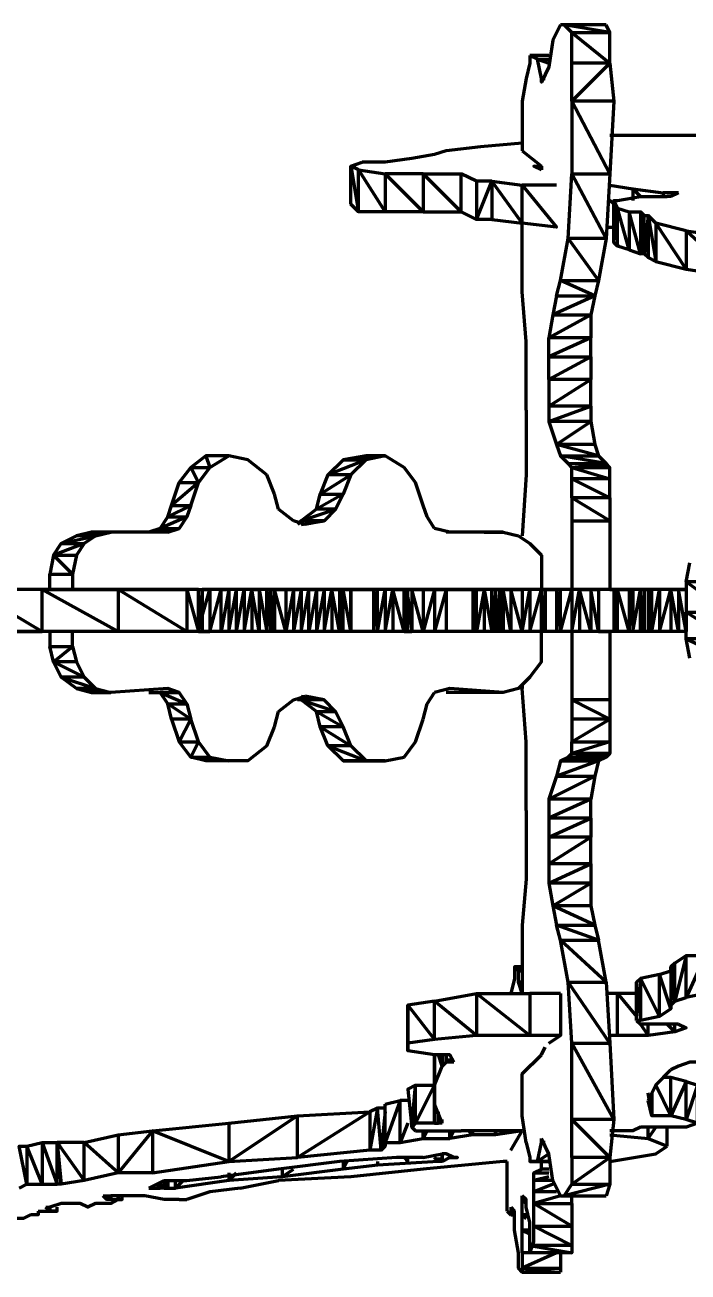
# Model space of a CAD drawing. Header units: inches. Extents: x -243 to 239, y -353 to 248.
# Drawn here: x 86.1 to 115.1, y 184.8 to 239.3 of the extents above; entities that cross this region are included whole.
import ezdxf

# ---------------------------------------------------------------- set-up
doc = ezdxf.new("R2010")
doc.units = ezdxf.units.IN
doc.layers.add('P', color=250, linetype='CONTINUOUS', lineweight=100)

msp = doc.modelspace()

# ---------------------------------------------------------------- linework, layer by layer
at = {"layer": 'P', "color": 201, "linetype": 'CONTINUOUS'}
for points in [[(109.5, 239.333), (109.167, 238.667)], [(109.667, 239.333), (109.5, 239.333)], [(111.5, 239.333), (109.667, 239.333)], [(110, 239), (111.667, 239), (109.667, 239.333)], [(110, 239), (109.667, 239.333)], [(111.667, 239), (111.5, 239.333)], [(111.667, 237.667), (111.833, 236), (110, 236), (111.667, 237.667), (111.667, 239)], [(110, 239), (111.667, 237.667), (110, 237.667)], [(110, 237.667), (110, 239)], [(109.167, 238.667), (109, 237.5)], [(108.167, 237.667), (108, 237)], [(109, 238), (108.167, 238)], [(108.667, 237), (108.5, 237.833), (108.167, 238)], [(108.167, 238), (108.167, 237.667)], [(108.5, 237.833), (109, 237.833)], [(108.5, 237.833), (109, 237.667)], [(110, 236), (110, 237.667)], [(109, 237.5), (108.667, 236.833), (108.667, 237)], [(108, 237), (107.833, 236)], [(108.833, 237), (108.667, 237), (108.833, 237)], [(107.833, 236), (107.833, 233.833)], [(111.833, 236), (111.667, 232.833), (110, 236), (110, 232.833), (111.667, 232.833), (111.5, 230), (111.167, 228.167)], [(107.833, 233.833), (108.667, 233.167)], [(108.667, 233.167), (108.667, 233)], [(110, 232.833), (111.5, 230), (109.833, 230), (111.167, 228.167)], [(109.833, 230), (110, 232.833)], [(108, 222.5), (108, 225.5), (107.833, 227.667), (107.833, 230), (107.833, 230.667)], [(109.5, 228.167), (109.833, 230)], [(109.333, 227.5), (109.5, 228.167)], [(109.5, 228.167), (111.167, 228.167), (111, 227.5), (109.5, 228.167)], [(109.333, 227.5), (109.167, 226.667), (109, 225.667)], [(109.333, 227.5), (111, 227.5), (109.167, 226.667)], [(111, 227.5), (110.833, 226.667), (110.833, 225.667)], [(109.167, 226.667), (110.833, 226.667), (109, 225.667)], [(110.833, 224.833), (110.833, 225.667), (109, 224.833)], [(110.833, 225.667), (109, 225.667)], [(109, 223.833), (109, 224.833), (109, 225.667)], [(109, 224.833), (110.833, 224.833), (109, 223.833)], [(110.833, 224.833), (110.833, 223.833), (109, 223.833)], [(109, 222.667), (110.833, 223.833)], [(109, 223.833), (109, 222.667), (109, 222), (109.333, 221), (109.5, 220.5)], [(110.833, 222.667), (110.833, 223.833)], [(108, 222.5), (108, 219.667)], [(110.833, 222.667), (110.833, 222), (109, 222), (110.833, 222.667), (109, 222.667)], [(110.833, 222), (111, 221), (109.333, 221)], [(109.333, 221), (110.833, 222)], [(111, 221), (111.167, 220.5), (109.333, 221)], [(111.167, 220.5), (111.5, 220.167), (109.5, 220.5)], [(109.5, 220.5), (111.167, 220.5)], [(109.833, 220.167), (109.5, 220.5)], [(108, 219.667), (107.833, 217)], [(109.833, 220.167), (111.5, 220.167)], [(110, 220), (111.667, 220), (109.833, 220.167)], [(110, 219.5), (110, 220), (109.833, 220.167)], [(111.667, 218.667), (110, 218.667), (110, 219.5), (111.667, 218.667), (111.667, 219.5), (111.667, 220)], [(110, 220), (111.667, 219.5), (110, 219.5)], [(111.667, 220), (111.5, 220.167)], [(111.667, 218.667), (111.667, 217.667), (110, 218.667)], [(110, 218.667), (110, 214.667)], [(110, 217.667), (111.667, 217.667)], [(111.667, 217.667), (111.667, 214.667), (111.667, 214.667), (111.667, 214.667)], [(107.833, 217), (107.833, 217)], [(111.667, 212.833), (111.667, 212.833), (111.667, 209.833), (110, 209.833)], [(110, 212.833), (110, 209)], [(111.667, 212.833), (111.667, 212.833)], [(107.833, 210.5), (107.833, 210.333)], [(108, 205), (108, 208), (107.833, 210.333)], [(111.667, 209.833), (111.667, 209), (110, 209.833)], [(111.667, 209), (110, 209), (110, 208), (111.667, 209), (111.667, 208), (111.667, 207.5)], [(110, 208), (111.667, 208), (110, 207.5), (110, 208)], [(109.5, 207.167), (109.333, 206.5), (109, 205.5), (109, 204.667)], [(109.5, 207.167), (111.167, 207.167), (109.333, 206.5)], [(111.5, 207.333), (109.5, 207.167), (109.833, 207.333), (111.5, 207.333)], [(111.667, 207.5), (110, 207.5), (109.833, 207.333), (111.667, 207.5), (111.5, 207.333), (111.167, 207.167)], [(111.167, 207.167), (111, 206.5), (110.833, 205.5)], [(109.333, 206.5), (111, 206.5), (109, 205.5)], [(110.833, 204.667), (110.833, 205.5), (109, 204.667)], [(110.833, 205.5), (109, 205.5)], [(108, 205), (108, 202)], [(110.833, 204.667), (109, 204.667), (109, 203.833), (110.833, 204.667), (110.833, 203.833), (109, 203.833)], [(109, 202.667), (110.833, 203.833)], [(109, 203.833), (109, 202.667), (109, 201.833)], [(110.833, 202.667), (110.833, 203.833)], [(110.833, 202.667), (110.833, 201.833), (109, 201.833)], [(109, 201.833), (110.833, 202.667), (109, 202.667)], [(108, 202), (107.833, 200)], [(109, 201.833), (109.167, 200.833), (109.333, 200)], [(110.833, 201.833), (110.833, 200.833), (109.167, 200.833)], [(109.167, 200.833), (110.833, 201.833)], [(110.833, 200.833), (111, 200), (109.167, 200.833)], [(107.833, 200), (107.833, 197.667)], [(111, 200), (111.167, 199.333), (109.333, 200)], [(109.333, 200), (111, 200)], [(109.5, 199.333), (109.333, 200)], [(109.5, 199.333), (111.167, 199.333)], [(109.833, 197.5), (111.5, 197.5), (109.5, 199.333)], [(109.833, 197.5), (109.5, 199.333)], [(111.5, 197.5), (111.167, 199.333)], [(107.833, 197.667), (107.833, 197)], [(111.5, 197.5), (111.667, 194.833), (109.833, 197.5)], [(110, 194.833), (109.833, 197.5)], [(111.667, 194.833), (111.833, 191.5), (110, 194.833)], [(111.833, 191.5), (110, 191.5), (110, 194.833)], [(110, 194.833), (111.667, 194.833)], [(108, 190.5), (107.833, 191.667), (107.833, 193.5), (108.667, 194.333)], [(111.833, 191.5), (111.667, 189.833), (110, 191.5)], [(110, 189.833), (110, 191.5)], [(108, 190.5), (108.167, 189.833)], [(109, 190), (108.5, 189.667), (108.667, 190.5)], [(109.5, 188.167), (109.167, 188.833), (109, 190), (108.667, 190.667)], [(108.667, 190.5), (108.667, 190.667)], [(108.833, 190.5), (108.667, 190.5)], [(108.833, 190.5), (108.667, 190.5)], [(108.167, 189.833), (108.167, 189.667)], [(108.5, 189.667), (108.167, 189.667), (109, 189.667)], [(108.5, 189.667), (109, 189.667)], [(111.667, 189.833), (110, 189.833), (110, 188.667), (111.667, 189.833), (111.667, 188.667), (111.5, 188.167)], [(110, 188.667), (111.667, 188.667), (109.667, 188.167), (110, 188.667)], [(109.5, 188.167), (111.5, 188.167)]]:
    msp.add_lwpolyline(points, dxfattribs=at)
at = {"layer": 'P', "color": 181, "linetype": 'CONTINUOUS'}
for points in [[(124.5, 234.667), (116, 234.5), (111.667, 234.5)], [(104.5, 233.833), (104, 233.667), (103, 233.5), (101.833, 233.333)], [(107.833, 234.167), (106, 234), (104.5, 233.833)], [(100.667, 233), (101.833, 231.167), (100.667, 231.167), (100.667, 233), (100.333, 233.167), (100.833, 233.333)], [(101.833, 233.333), (100.833, 233.333)], [(100.333, 231.5), (100.333, 233.167), (100.667, 231.167), (100.333, 231.5)], [(100.667, 233), (101.833, 232.833), (101.833, 231.167)], [(103.5, 232.833), (101.833, 232.833), (103.5, 231.167), (101.833, 231.167)], [(105.167, 231.167), (103.5, 232.833), (103.5, 231.167)], [(103.5, 232.833), (105.167, 232.833)], [(107.833, 230.667), (106.5, 232.5), (106.5, 230.833), (105.833, 230.833), (106.5, 232.5), (105.833, 232.5), (105.167, 232.833)], [(105.833, 232.5), (105.833, 230.833), (105.167, 231.167), (105.167, 232.833)], [(108.667, 233), (108.333, 233.167), (108.667, 233.167)], [(106.5, 232.5), (107.833, 232.333)], [(109.333, 232.333), (107.833, 232.333), (109.333, 230.5), (107.833, 230.667), (107.833, 232.333)], [(111.667, 232.333), (112.667, 232.167)], [(111.833, 231.5), (111.667, 231.667)], [(112.5, 229.5), (112, 229.667), (112, 231.333), (111.833, 231.667), (112, 229.667), (111.833, 229.833), (111.833, 231.667), (112, 231.667)], [(112, 231.667), (113, 231.833), (114.167, 231.833)], [(112.667, 232.167), (114, 232), (114, 231.833)], [(113, 231.833), (112.667, 232.167), (112.667, 231.667)], [(114.667, 232), (114, 232), (114, 231.833)], [(114.333, 231.833), (114.167, 231.833)], [(114.667, 232), (114.333, 231.833)], [(103.5, 231.167), (105.167, 231.167)], [(112, 231.333), (112.5, 231.167), (112.5, 229.5), (112, 231.333)], [(112.5, 231.167), (113, 231.167), (113, 229.333), (112.5, 231.167)], [(113.167, 229.333), (113.167, 231), (113, 231.167), (113.167, 229.333), (113, 229.333)], [(106.5, 230.833), (107.833, 230.667)], [(113.667, 230.667), (113.333, 231), (113.667, 229), (113.333, 229.167), (113.333, 231), (113.333, 229.167), (113.167, 229.333)], [(113.167, 231), (113.333, 231), (113.167, 229.333), (113.167, 231)], [(115, 230.333), (117.333, 230), (117.167, 228.333), (115, 230.333), (113.667, 230.667)], [(115, 230.333), (115, 228.667), (113.667, 230.667), (113.667, 229)], [(111.5, 230.5), (111.833, 230.5)], [(112.5, 229.5), (113, 229.333)], [(113.667, 229), (115, 228.667), (117.167, 228.333)]]:
    msp.add_lwpolyline(points, dxfattribs=at)
at = {"layer": 'P', "color": 121, "linetype": 'CONTINUOUS'}
for points in [[(94, 220.5), (93.333, 220), (94.167, 220), (93.667, 219.333)], [(94.167, 220), (95, 220.5), (94, 220.5), (94.167, 220)], [(96.667, 219.667), (95.833, 220.333), (95, 220.5)], [(101, 220.333), (99.333, 219.667), (100, 220.333), (101, 220.333)], [(102.667, 220), (101.833, 220.5), (101, 220.5), (100, 220.333), (101.833, 220.5), (101, 220.333), (100.333, 219.667)], [(92.833, 219.333), (93.333, 220), (93.667, 219.333)], [(97, 218.833), (96.667, 219.667)], [(100.333, 219.667), (99.333, 219.667), (99, 218.833), (100.333, 219.667), (100, 218.833)], [(103.167, 219.333), (102.667, 220)], [(92.5, 218.333), (92.833, 219.333), (93.667, 219.333), (92.5, 218.333)], [(93.333, 218.333), (93.667, 219.333)], [(103.5, 218.333), (103.167, 219.333)], [(97.167, 218.167), (97, 218.833)], [(99.667, 218.167), (100, 218.833), (98.833, 218.167), (99, 218.833), (100, 218.833)], [(92.333, 217.833), (92.5, 218.333), (93.333, 218.333), (92.333, 217.833)], [(93.333, 218.333), (93.167, 217.833), (92.833, 217.333)], [(97.833, 217.667), (97.167, 218.167)], [(99.667, 218.167), (98.833, 218.167), (98.167, 217.667), (99.667, 218.167), (99.167, 217.667), (98.333, 217.5)], [(103.667, 217.833), (103.5, 218.333)], [(93.167, 217.833), (92, 217.333), (92.333, 217.833), (93.167, 217.833)], [(98.333, 217.5), (97.833, 217.667)], [(98.167, 217.667), (98, 217.5)], [(98.167, 217.5), (99.167, 217.667), (98.167, 217.667)], [(104, 217.333), (103.667, 217.833)], [(89.167, 217), (88.333, 217), (87.667, 216.667), (89.167, 217), (88.667, 216.667), (88.333, 216.167)], [(89.167, 217), (89.833, 217.167), (88.333, 217)], [(89, 217.167), (88.333, 217)], [(89.833, 217.167), (89, 217.167)], [(92.333, 217.167), (89.833, 217.167)], [(92, 217.333), (92.833, 217.333), (91.5, 217.167)], [(92, 217.333), (91.5, 217.167)], [(92.333, 217.167), (92.833, 217.333)], [(104.667, 217.167), (104, 217.333)], [(106.167, 217.167), (104.5, 217.167)], [(107, 217.167), (104.667, 217.167)], [(106.167, 217.167), (107, 217.167), (107.667, 217)], [(107.667, 217), (108.167, 216.667), (108.667, 216.167)], [(88.667, 216.667), (87.333, 216.167), (87.667, 216.667), (88.667, 216.667)], [(87.333, 216.167), (88.333, 216.167), (88.167, 215.333), (87.333, 216.167), (87.167, 215.333)], [(108.667, 216.167), (108.667, 215.333), (108.667, 214.667)], [(87.167, 214.667), (87.167, 215.333), (88.167, 215.333), (88.167, 214.667)], [(87.167, 212.833), (87.167, 212.167)], [(88.167, 212.167), (88.167, 212.833)], [(108.667, 212.167), (108.667, 212.833)], [(87.333, 211.5), (87.167, 212.167), (88.167, 212.167)], [(88.167, 212.167), (88.333, 211.5), (87.333, 211.5)], [(88.667, 210.833), (87.667, 210.833), (87.333, 211.5), (88.167, 212.167)], [(108.167, 210.833), (108.667, 211.5), (108.667, 212.167)], [(88.333, 211.5), (88.667, 210.833), (87.333, 211.5)], [(89.167, 210.333), (88.333, 210.333), (87.667, 210.833), (89.167, 210.333), (88.667, 210.833)], [(108.167, 210.833), (107.667, 210.333), (107, 210.167), (104.5, 210.167)], [(89.167, 210.333), (89.833, 210.167), (88.333, 210.333)], [(88.333, 210.333), (89, 210.167)], [(89, 210.167), (89.833, 210.167)], [(91.5, 210.167), (92.833, 210.167), (92.333, 210.333), (89.833, 210.167)], [(91.5, 210.167), (92, 210.167)], [(92.333, 209.667), (92, 210.167), (93.167, 209.667), (92.833, 210.167), (92, 210.167)], [(97.167, 209.333), (97.833, 209.833), (98.333, 210)], [(98.167, 210), (99.167, 209.833), (98, 209.833)], [(98.833, 209.333), (98.167, 209.833), (99.667, 209.333), (99.167, 209.833), (98.333, 210)], [(103.667, 209.667), (104, 210.167)], [(107, 210.167), (104.667, 210.333), (104, 210.167)], [(93.167, 209.667), (93.333, 209), (92.333, 209.667)], [(93.333, 209), (92.5, 209), (92.333, 209.667), (93.167, 209.667)], [(97, 208.667), (97.167, 209.333)], [(98.833, 209.333), (100, 208.667), (99, 208.667), (98.833, 209.333), (99.667, 209.333)], [(100, 207.167), (99.333, 207.833), (101, 207.167), (100.333, 207.833), (99.333, 207.833), (99, 208.667), (100.333, 207.833), (100, 208.667), (99.667, 209.333)], [(103.5, 209), (103.667, 209.667)], [(92.5, 209), (92.833, 208)], [(92.833, 208), (93.667, 208), (93.333, 207.333), (92.833, 208), (93.333, 209)], [(94, 207.167), (93.333, 207.333), (94.167, 207.333), (93.667, 208), (93.333, 209)], [(103.167, 208), (103.5, 209)], [(96.667, 207.833), (97, 208.667)], [(96.667, 207.833), (95.833, 207.167), (95, 207.167)], [(102.667, 207.333), (103.167, 208)], [(94.167, 207.333), (95, 207.167), (94, 207.167), (94.167, 207.333)], [(101, 207.167), (100, 207.167), (101, 207.167)], [(101, 207.167), (101.833, 207.167), (101, 207.167), (101, 207.167)], [(101.833, 207.167), (102.667, 207.333)]]:
    msp.add_lwpolyline(points, dxfattribs=at)
at = {"layer": 'P', "color": 81, "linetype": 'CONTINUOUS'}
for points in [[(116.833, 215), (115, 215), (115.167, 215.833)], [(116.833, 213.667), (115, 215), (115, 213.667), (116.833, 213.667), (116.833, 212.5), (115, 213.667)], [(116.833, 212.5), (115, 212.5), (115, 213.667)], [(115.167, 211.667), (115, 212.5), (116.833, 211.667), (116.833, 212.5)]]:
    msp.add_lwpolyline(points, dxfattribs=at)
at = {"layer": 'P', "color": 131, "linetype": 'CONTINUOUS'}
for points in [[(86.833, 212.833), (86.833, 214.667), (84.833, 214.667)], [(86.833, 214.667), (84.833, 214.667)], [(90.167, 212.833), (86.833, 214.667), (90.167, 214.667), (90.167, 212.833)], [(93.667, 214.667), (86.833, 214.667)], [(90.167, 214.667), (93.167, 214.667), (93.167, 212.833), (90.167, 214.667)], [(93.667, 212.833), (93.667, 214.667), (93.167, 214.667), (93.667, 212.833), (93.167, 212.833)], [(93.667, 212.833), (93.833, 212.833), (93.667, 214.667), (93.833, 214.667), (93.833, 212.833)], [(93.667, 214.667), (94.167, 214.667)], [(94.667, 212.833), (94.167, 212.833), (94.667, 214.667), (93.833, 214.667)], [(93.833, 213.5), (94.167, 214.667), (94.167, 212.833), (93.833, 212.833)], [(100.333, 212.833), (100.333, 214.667), (99.5, 214.667), (98.833, 214.667), (98, 214.667), (97.333, 214.667), (96.5, 214.667), (95.667, 214.667), (95, 214.667), (94.167, 214.667)], [(94.667, 214.667), (95, 214.667), (94.667, 212.833)], [(95, 214.667), (95, 212.833), (94.667, 212.833), (94.667, 214.667)], [(95.333, 212.833), (95, 212.833), (95.333, 214.667), (95, 214.667)], [(96, 214.667), (96, 212.833), (95.667, 212.833), (96, 214.667), (95.333, 214.667)], [(95.333, 212.833), (95.667, 214.667), (95.667, 212.833), (95.333, 212.833), (95.333, 214.667)], [(96.667, 212.833), (96.667, 214.667), (96.667, 212.833), (96.667, 214.667), (96.333, 214.667), (96.667, 212.833), (96, 212.833)], [(96.333, 212.833), (96, 214.667), (96.333, 214.667), (96.333, 212.833)], [(96.833, 212.833), (96.833, 214.667), (96.667, 214.667), (96.833, 212.833), (96.667, 212.833)], [(97, 212.833), (96.833, 214.667), (97, 214.667), (97, 212.833)], [(97, 214.667), (97.5, 214.667), (97.5, 212.833), (97, 214.667)], [(97.5, 214.667), (97.833, 214.667), (97.5, 212.833)], [(97.833, 214.667), (97.833, 212.833), (97.5, 212.833)], [(97.833, 214.667), (98.167, 214.667), (97.833, 212.833)], [(98.167, 214.667), (98.167, 212.833), (97.833, 212.833)], [(98.5, 212.833), (98.167, 212.833), (98.5, 214.667), (98.167, 214.667)], [(98.5, 214.667), (98.833, 214.667), (98.5, 212.833)], [(98.833, 214.667), (98.833, 212.833), (98.5, 212.833), (98.5, 214.667)], [(98.833, 214.667), (99.167, 214.667), (98.833, 212.833)], [(99.167, 214.667), (99.167, 212.833), (98.833, 212.833)], [(99.5, 214.667), (99.5, 212.833), (99.167, 212.833), (99.5, 214.667), (99.167, 214.667)], [(100, 212.833), (100, 214.667), (99.833, 214.667), (100, 212.833), (99.5, 212.833)], [(99.833, 212.833), (99.5, 214.667), (99.833, 214.667), (99.833, 212.833)], [(100.333, 214.667), (100.333, 212.833), (100, 212.833)], [(100.333, 212.833), (100, 214.667), (100.333, 214.667), (100.333, 212.833)], [(84.833, 214), (86.833, 212.833), (84.833, 212.833)], [(84.833, 212.833), (86.833, 212.833)], [(93.167, 212.833), (86.833, 212.833)], [(93.667, 212.833), (86.833, 212.833)], [(93.667, 212.833), (94.167, 212.833)], [(100.333, 212.833), (99.5, 212.833), (98.833, 212.833), (98, 212.833), (97.333, 212.833), (96.5, 212.833), (95.667, 212.833), (95, 212.833), (94.167, 212.833)], [(97.5, 212.833), (96.833, 212.833)]]:
    msp.add_lwpolyline(points, dxfattribs=at)
at = {"layer": 'P', "color": 241, "linetype": 'CONTINUOUS'}
for points in [[(100.333, 214.667), (101.333, 214.667), (101.333, 212.833), (100.333, 212.833)], [(111.167, 214.667), (110.5, 214.667), (109.833, 214.667), (109.167, 214.667), (108.5, 214.667), (107.667, 214.667), (107, 214.667), (106.333, 214.667), (105.667, 214.667), (105, 214.667), (104.333, 214.667), (103.667, 214.667), (103, 214.667), (102.333, 214.667), (101.667, 214.667), (101, 214.667), (100.333, 214.667)], [(101.5, 212.833), (101.333, 212.833), (101.5, 214.667), (101.333, 214.667)], [(102.167, 214.667), (102.167, 212.833), (101.833, 212.833), (102.167, 214.667), (101.5, 214.667)], [(101.5, 212.833), (101.833, 214.667), (101.833, 212.833), (101.5, 212.833), (101.5, 214.667)], [(102.667, 212.833), (102.667, 214.667), (102.667, 214.667), (102.667, 212.833), (102.167, 212.833)], [(102.667, 212.833), (102.167, 214.667), (102.667, 214.667), (102.667, 212.833)], [(102.667, 212.833), (102.833, 212.833), (102.667, 214.667), (102.833, 214.667)], [(102.833, 212.833), (102.833, 214.667)], [(102.833, 214.667), (103, 214.667), (103, 212.833)], [(102.833, 214.333), (103, 212.833)], [(103, 214.667), (103.5, 214.667), (103.5, 212.833), (103, 214.667)], [(103.5, 214.667), (104, 214.667), (103.5, 212.833)], [(104, 214.667), (104, 212.833), (103.5, 212.833)], [(104, 214.667), (104.5, 214.667), (104, 212.833)], [(104.5, 214.667), (104.5, 212.833), (104, 212.833)], [(104.5, 214.667), (105.667, 214.667), (105.667, 212.833), (104.5, 212.833)], [(105.833, 212.833), (105.667, 212.833), (105.833, 214.667), (105.667, 214.667)], [(105.833, 214.667), (106.167, 214.667), (105.833, 212.833)], [(106.167, 214.667), (106.167, 212.833), (105.833, 212.833), (105.833, 214.667)], [(106.5, 212.833), (106.5, 214.667), (106.167, 214.667), (106.5, 212.833), (106.167, 212.833)], [(106.667, 212.833), (106.5, 214.667), (106.667, 214.667), (106.667, 212.833)], [(106.667, 214.667), (106.833, 214.667), (106.833, 212.833), (106.667, 214.667)], [(106.833, 214.667), (107, 214.667), (107, 212.833), (106.833, 212.833)], [(107.333, 212.833), (107, 214.667), (107.333, 214.667), (107.333, 212.833)], [(107, 212.833), (107, 214.667), (107, 214.667), (107, 212.833), (107, 212.833)], [(107.333, 214.667), (107.833, 214.667), (107.833, 212.833), (107.333, 214.667)], [(108.667, 212.833), (108.167, 212.833), (108.667, 214.667), (107.833, 214.667)], [(107.833, 212.833), (108.167, 214.667), (108.167, 212.833), (107.833, 212.833)], [(108.667, 214.667), (108.833, 214.667), (108.667, 212.833)], [(108.833, 214.667), (108.833, 212.833), (108.667, 212.833), (108.667, 214.667)], [(108.833, 214.667), (109.333, 214.667), (109.333, 212.833), (108.833, 212.833)], [(109.5, 212.833), (109.333, 212.833), (109.5, 214.667), (109.333, 214.667)], [(110.333, 214.667), (110.333, 212.833), (110, 212.833), (110.333, 214.667), (109.5, 214.667)], [(109.5, 212.833), (110, 214.667), (110, 212.833), (109.5, 212.833), (109.5, 214.667)], [(110.833, 212.833), (110.333, 214.667), (110.833, 214.667), (110.833, 212.833)], [(110.833, 214.667), (111.167, 214.667), (111.167, 212.833), (110.833, 214.667)], [(111.667, 214.667), (111.167, 214.667)], [(111.667, 214.667), (111.167, 214.667)], [(111.667, 214.667), (111.833, 214.667), (111.833, 212.833), (111.667, 212.833)], [(111.833, 214.667), (111.667, 214.667)], [(112, 212.833), (112, 214.667), (111.833, 214.667), (112, 212.833), (111.833, 212.833)], [(115, 214.667), (114.333, 214.667), (113.5, 214.667), (112.667, 214.667), (111.833, 214.667)], [(112.5, 212.833), (112.667, 214.667), (112.667, 212.833), (112, 212.833)], [(112.5, 212.833), (112, 214.667), (112.5, 214.667), (112.5, 212.833)], [(113, 212.833), (112.667, 212.833), (113, 214.667), (112.5, 214.667)], [(113, 214.667), (113.167, 214.667), (113, 212.833)], [(113.167, 214.667), (113.167, 212.833), (113, 212.833), (113, 214.667)], [(113.167, 214.667), (113.333, 214.667), (113.333, 212.833), (113.167, 212.833)], [(113.5, 212.833), (113.333, 212.833), (113.5, 214.667), (113.333, 214.667)], [(114.333, 214.667), (114.333, 212.833), (113.833, 212.833), (114.333, 214.667), (113.5, 214.667)], [(113.5, 212.833), (113.833, 214.667), (113.833, 212.833), (113.5, 212.833), (113.5, 214.667)], [(114.667, 212.833), (114.333, 214.667), (114.667, 214.667), (114.667, 212.833)], [(114.667, 214.667), (115, 214.667), (115, 212.833), (114.667, 214.667)], [(115, 214.667), (115, 214.667)], [(102.667, 212.833), (102.167, 212.833), (101.5, 212.833), (101, 212.833), (100.333, 212.833)], [(102.667, 212.833), (103, 212.833)], [(103.5, 212.833), (102.833, 212.833)], [(111.667, 212.833), (111, 212.833), (110.5, 212.833), (110, 212.833), (109.5, 212.833), (109, 212.833), (108.333, 212.833), (107.833, 212.833), (107.333, 212.833), (106.833, 212.833), (106.333, 212.833), (105.667, 212.833), (105.167, 212.833), (104.667, 212.833), (104.167, 212.833), (103.667, 212.833), (103, 212.833)], [(106.833, 212.833), (106.5, 212.833)], [(107.833, 212.833), (107, 212.833)], [(111.167, 212.833), (110.333, 212.833)], [(111.167, 212.833), (111.667, 212.833)], [(115, 212.833), (114.167, 212.833), (113.333, 212.833), (112.5, 212.833), (111.667, 212.833)], [(115, 212.833), (114.333, 212.833)], [(115, 212.833), (115, 212.833)]]:
    msp.add_lwpolyline(points, dxfattribs=at)
at = {"layer": 'P', "color": 211, "linetype": 'CONTINUOUS'}
for points in [[(114.5, 198.333), (115, 198.667), (114.5, 196.667), (114.5, 198.333)], [(115.833, 198.667), (115.833, 197), (115, 196.833)], [(115, 198.667), (115.833, 198.667), (115, 196.833), (115, 198.667)], [(114.333, 198), (114.333, 198.167), (114.333, 196.333), (113.833, 196)], [(114.333, 196.333), (113.833, 197.833), (114.333, 198), (114.333, 196.333)], [(114.5, 196.667), (114.333, 196.5), (114.5, 198.333), (114.333, 198.167)], [(114.333, 198.167), (114.333, 196.333)], [(112.833, 197.5), (113, 197.667), (113, 195.833)], [(112.833, 195.833), (112.833, 197.5), (113, 195.833), (112.833, 195.833)], [(113.833, 196), (113.833, 197.833), (113, 197.667), (113.833, 196), (113, 195.833)], [(105.833, 195.167), (104, 196.667), (105.833, 197), (105.833, 195.167)], [(105.833, 197), (108.167, 197), (108.167, 195.167), (105.833, 197)], [(109.5, 197), (109.5, 195.167), (108.167, 195.167)], [(109.5, 197), (108.167, 197)], [(112, 197), (111.5, 197)], [(112, 195.167), (112, 197)], [(112.833, 197), (112, 197), (112.833, 196)], [(114.5, 196.667), (115, 196.833)], [(104, 195), (104, 196.667), (102.833, 196.5), (104, 195), (102.833, 194.833)], [(104, 194.333), (102.833, 194.5), (102.833, 196.5), (102.833, 194.833)], [(102.833, 196.333), (102.833, 194.5)], [(113, 195.667), (113.333, 195.167), (112, 195.167)], [(112.833, 195.833), (113, 195.667)], [(114.667, 195.667), (114, 195.667), (113.333, 195.667), (113, 195.667)], [(114.667, 195.667), (115, 195.5), (114.5, 195.333), (113.333, 195.167)], [(113.333, 195.167), (113.333, 195.667)], [(114.167, 195.667), (114.5, 195.333), (114.5, 195.667)], [(108.167, 195.167), (105.833, 195.167), (104, 195)], [(109, 194.833), (109.5, 195.167)], [(112, 195.167), (111.667, 195.167)], [(108.667, 194.333), (108.833, 194.667)], [(104.333, 191.333), (104, 192.167), (104, 194.333), (104, 193)], [(104.833, 194), (104.667, 194.333), (104, 194.333)], [(104.333, 194.333), (104.333, 193.833), (104.167, 194.333)], [(104.667, 194.167), (104.667, 194), (104.5, 194), (104.5, 194.333), (104.5, 194), (104.333, 193.833), (104.333, 194.333), (104.333, 193.833), (104.333, 193.833), (104.333, 194.333)], [(104.833, 194), (104.667, 194), (104.667, 194.167)], [(104, 194), (104, 192.167)], [(104, 193), (104.333, 193.833)], [(113.667, 193), (114.333, 193.667)], [(116, 194), (115.167, 194), (114.667, 193.833), (114.333, 193.667)], [(103.167, 191.333), (103, 191.167), (103.167, 193), (102.833, 192.833), (103, 191.167), (103.167, 191)], [(104, 193), (104, 191.333), (103.167, 191.333)], [(103.167, 193), (104, 193), (103.167, 191.333), (103.167, 193)], [(104, 193), (104, 193)], [(115.5, 191.333), (115.5, 193), (115.5, 191.333), (115, 191.167), (113, 191.167)], [(113.333, 192.333), (113.667, 193)], [(114.333, 191.667), (113.667, 193)], [(115, 193.167), (114.333, 193.333), (114, 193.333)], [(115, 193.167), (115.5, 193), (115, 191.5), (115, 193.167), (114.333, 191.667), (114.333, 193.333)], [(115.5, 193), (115.5, 191.333), (115, 191.5)], [(113.5, 192.667), (113.5, 191.667), (113.333, 192.667)], [(104, 191.333), (104, 192.167)], [(113.5, 191.667), (113.333, 192.333)], [(104, 191.333), (104.167, 191.333), (104.167, 191.833)], [(104.333, 191.333), (104.167, 191.333), (104.167, 191.833)], [(104.333, 191.333), (104.333, 191.5)], [(114.333, 191.667), (113.5, 191.667)], [(115, 191.5), (114.333, 191.667)], [(103.167, 191), (104, 191)], [(104, 191), (105.167, 191)], [(107.833, 191), (105.167, 191)], [(113, 191.167), (112.667, 191), (112, 191), (111.667, 191)]]:
    msp.add_lwpolyline(points, dxfattribs=at)
at = {"layer": 'P', "color": 0, "linetype": 'CONTINUOUS'}
for points in [[(107.833, 198.167), (107.5, 198.167), (107.5, 197.667), (107.333, 197)], [(107.667, 198), (107.833, 198), (107.5, 198.167)], [(107.667, 197.5), (107.667, 198), (107.5, 198.167)], [(107.667, 198), (107.833, 198)], [(107.833, 197.5), (107.667, 197.5), (107.833, 197.5)], [(107.833, 197), (107.667, 197.5)], [(107.167, 187.5), (107.167, 189.667)], [(109, 189.667), (108.667, 189.667)], [(109, 189.333), (108.667, 189.333), (108.667, 189.667)], [(108.333, 189.167), (108.667, 189.333)], [(109, 189), (108.333, 188.833), (108.333, 189.167), (109, 189.167)], [(108.167, 185.667), (108.333, 186.167), (108.333, 186.5), (108.333, 187.333), (108.333, 188), (108.333, 188.5), (108.333, 188.833)], [(109.167, 188.833), (108.333, 188.833)], [(109.167, 188.667), (108.333, 188.333)], [(108.333, 186.833), (110, 186), (108.167, 186), (110, 185.667), (108.167, 185.667), (108.167, 187), (108, 187.667), (108, 188), (107.833, 188.167)], [(107.833, 188), (107.833, 188.167)], [(109.333, 188.333), (108.333, 188.333)], [(109.5, 188.167), (108.333, 187.833), (110, 187.833), (110, 186.833), (108.333, 187.833)], [(110, 187.833), (110, 188.167)], [(107.167, 187.5), (107.333, 187.333)], [(107.333, 187.667), (107.333, 187.333)], [(107.333, 187.667), (107.5, 187.5)], [(107.833, 184.833), (107.667, 185), (107.667, 185.667), (107.5, 186.667), (107.5, 187.5)], [(108, 188), (107.833, 188), (108, 187.833)], [(107.833, 185.667), (107.833, 186.667), (107.833, 188)], [(107.333, 187.333), (107.5, 187.333)], [(108, 187.333), (107.833, 187.333), (108, 187.167)], [(108.167, 186.667), (107.833, 186.667), (108.167, 186.5)], [(108.333, 186.833), (110, 186.833), (110, 186), (110, 185.667)], [(108.167, 185.667), (107.833, 185.667)], [(109.333, 185.667), (107.833, 185)], [(107.833, 185.667), (107.833, 184.833)], [(109.5, 185.667), (109.5, 185), (109.5, 184.833)], [(107.833, 185), (109.5, 185), (107.833, 184.833), (109.5, 184.833)]]:
    msp.add_lwpolyline(points, dxfattribs=at)
at = {"layer": 'P', "color": 221, "linetype": 'CONTINUOUS'}
for points in [[(101.667, 190.167), (101.5, 192), (101.167, 190.167)], [(101.5, 192), (101.167, 191.833)], [(101.833, 192), (101.5, 192)], [(101.833, 192.167), (102.5, 192.333), (101.833, 190.5), (101.833, 192.167)], [(101.833, 190.333), (101.833, 192.167)], [(101.833, 190.5), (101.833, 190.333), (101.833, 192.167), (101.833, 192.167)], [(102.833, 191.333), (102.5, 190.5), (102.5, 192.333)], [(102.833, 192.333), (102.5, 192.333)], [(91.667, 191), (95, 191.333), (95, 189.667), (91.667, 191)], [(95, 191.333), (98, 191.667), (95, 189.667)], [(101.167, 191.833), (101.167, 190.167), (98, 189.833)], [(98, 191.667), (101.167, 191.833), (98, 189.833), (98, 191.667)], [(101.833, 191.833), (101.667, 190.167), (101.167, 190.167)], [(90.167, 190.833), (91.667, 191), (90.167, 189.167), (88.667, 188.833)], [(90.167, 189.167), (88.667, 190.5), (90.167, 190.833), (90.167, 189.167)], [(91.667, 191), (91.667, 189.167), (90.167, 189.167)], [(103.667, 191), (103.5, 190.667), (103.5, 191)], [(104.667, 190.667), (104.667, 191)], [(105.5, 191), (105.667, 190.833), (104.667, 190.667), (104.833, 191)], [(107.833, 191), (106.667, 190.833), (106.667, 191), (106.667, 190.833), (105.667, 190.833), (105.667, 191)], [(107.333, 190.167), (107.833, 191)], [(111.667, 190.833), (113.333, 190.667), (114.167, 190.333)], [(113.333, 190.667), (113.667, 191.167)], [(113.333, 190.667), (113.333, 191.167)], [(114.167, 190.333), (114.167, 191.167)], [(85.833, 188.5), (86.167, 188.667), (85.833, 190.333), (86.167, 190.333), (86.167, 188.667)], [(86.833, 190.5), (86.833, 188.667), (86.167, 190.333)], [(86.167, 190.333), (86.833, 190.5), (87.5, 190.5)], [(86.833, 190.5), (87.5, 188.667), (87.5, 190.5)], [(87.667, 188.667), (87.5, 190.5), (87.667, 188.667), (87.5, 190.5), (87.667, 188.667)], [(88.667, 188.833), (88.667, 190.5), (87.5, 190.5), (88.667, 188.833), (87.667, 188.667), (87.5, 190.5)], [(87.5, 190.5), (87.667, 190.5)], [(101.667, 190.167), (101.833, 190.333)], [(101.833, 190.5), (102.5, 190.5)], [(102.5, 190.5), (103.5, 190.667), (104.667, 190.667)], [(113.667, 190), (114.167, 190.333)], [(91.667, 189.167), (95, 189.667)], [(102.333, 189.833), (99.833, 189.667), (97.167, 189.333), (94.667, 189)], [(95, 189.667), (98, 189.833)], [(107.167, 189.667), (107, 189.667), (103.5, 189.333), (100.333, 189), (97.167, 188.833)], [(100, 189.667), (100, 189.333), (97.333, 189), (97.833, 189.333)], [(101.5, 189.667), (101.5, 189.5), (100, 189.333), (100.167, 189.667)], [(104.167, 189.667), (101.5, 189.5)], [(103.5, 189.833), (102.333, 189.833)], [(102.667, 189.833), (102.833, 189.667), (102.833, 189.833)], [(103.5, 189.833), (104.333, 190)], [(104.167, 189.833), (104.167, 189.667), (104, 189.833)], [(104.333, 189.667), (104.167, 189.667)], [(104.833, 189.833), (105, 189.833), (104.833, 189.833), (104.5, 190), (104.333, 190)], [(104.333, 189.667), (104.333, 190), (104.333, 189.667)], [(104.833, 189.833), (104.667, 189.833), (104.333, 189.667)], [(104.667, 189.833), (104.833, 189.833)], [(111.667, 189.667), (113.667, 190)], [(95, 189.167), (95, 188.833), (92.667, 188.5), (93, 188.833)], [(97.333, 189.333), (97.333, 189), (95, 188.833), (95.333, 189.167)], [(86.167, 188.667), (87.5, 188.667)], [(87.667, 188.667), (87.5, 188.667)], [(91.5, 188.5), (92.167, 188.833)], [(92, 188.5), (91.833, 188.667), (92, 188.5)], [(92.167, 188.833), (92.167, 188.5), (92, 188.667)], [(92.167, 188.5), (92.167, 188.833)], [(92.167, 188.833), (93.167, 188.833)], [(92.333, 188.5), (92.333, 188.833), (92.333, 188.5)], [(92.667, 188.5), (92.667, 188.833)], [(93.167, 188.833), (94.667, 189)], [(95.5, 188.5), (97.167, 188.833)], [(89.833, 188), (89.667, 188), (89.5, 188.167)], [(89.5, 188.167), (89.667, 188.167)], [(89.667, 188), (89.667, 188.167), (89.667, 188)], [(89.667, 188.167), (89.833, 188.167)], [(92.833, 188), (92.167, 188), (91.333, 188.167), (90.667, 188.167), (89.833, 188.167), (89.833, 188)], [(89.833, 188), (89.833, 188.167)], [(90.167, 188), (90.167, 188.167), (90.167, 188)], [(90.333, 188), (90.333, 188.167)], [(91.5, 188.5), (92, 188.5)], [(91.5, 188.5), (91.667, 188.5)], [(91.667, 188.5), (91.833, 188.5)], [(92.167, 188.5), (92, 188.5)], [(92.167, 188.5), (92.667, 188.5)], [(95.5, 188.5), (94.167, 188.333), (93.167, 188)], [(86.667, 187.5), (86.667, 187.333), (86.333, 187.333)], [(86.667, 187.5), (87.167, 187.5)], [(86.667, 187.5), (86.833, 187.5)], [(87.167, 187.5), (87, 187.667)], [(87, 187.667), (87.167, 187.667)], [(89.5, 187.833), (89.167, 187.833), (88.833, 187.667), (88.5, 187.833), (87.667, 187.833), (87.167, 187.667), (87.167, 187.5)], [(87.167, 187.5), (87.167, 187.667)], [(87.167, 187.667), (87.167, 187.667)], [(87.167, 187.5), (87.5, 187.5), (87.5, 187.5), (87.167, 187.5)], [(87.5, 187.5), (87.5, 187.667)], [(90.167, 188), (89.833, 187.833), (89.5, 187.833)], [(89.833, 188), (90.167, 188), (90.333, 188), (90.167, 188)], [(92.833, 188), (93.167, 188)], [(86.333, 187.333), (86, 187.167), (84.833, 187.167), (84.5, 187.333), (84.333, 187.333)]]:
    msp.add_lwpolyline(points, dxfattribs=at)

doc.saveas('drawing.dxf')
